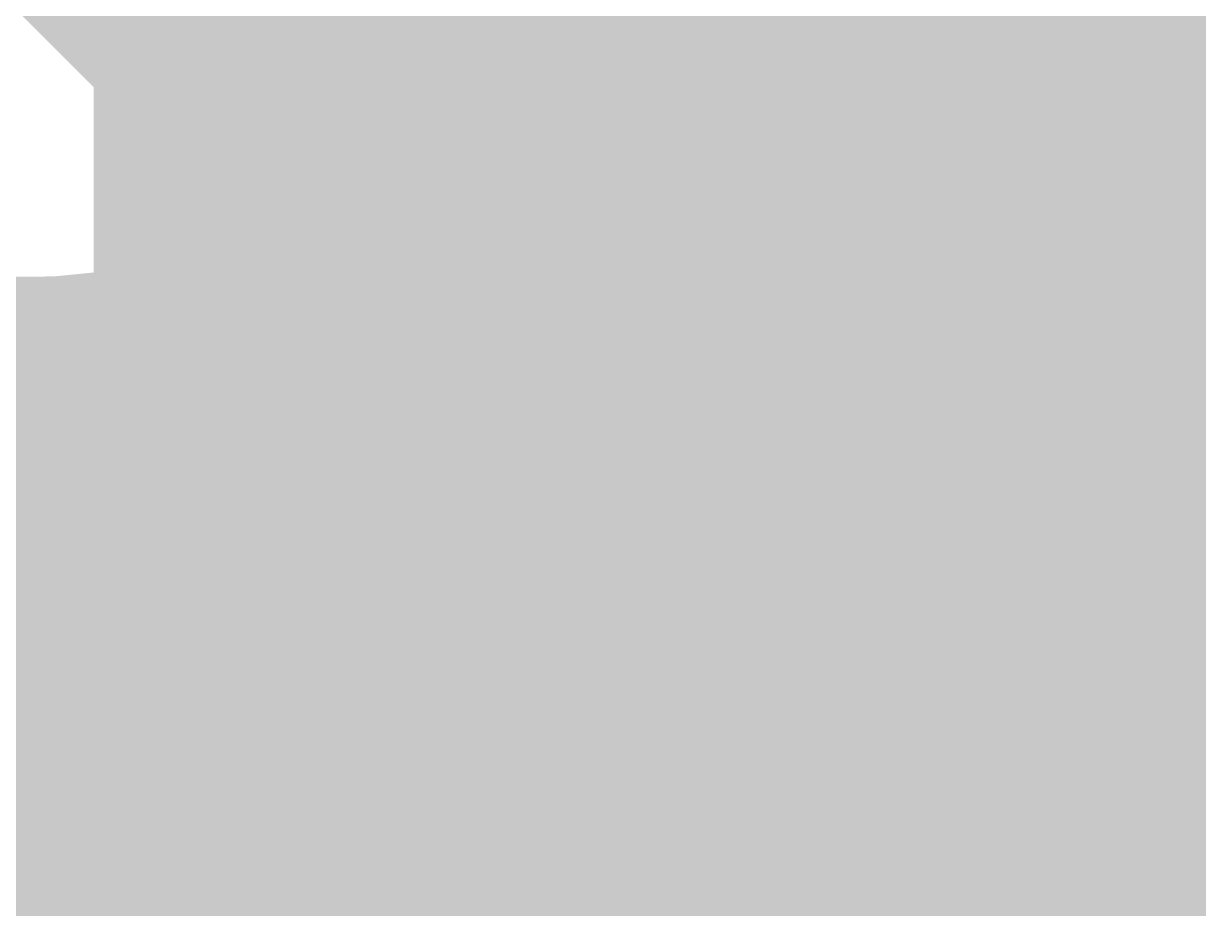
# Model space of a CAD drawing. Header units: inches. Extents: x -0.355 to 0.355, y -0.355 to 0.355.
# Drawn here: x -0.13976 to -0.10789, y 0.06161 to 0.08563 of the extents above; entities that cross this region are included whole.
import ezdxf

# ---------------------------------------------------------------- set-up
doc = ezdxf.new("R2010")
doc.units = ezdxf.units.IN
doc.header["$MEASUREMENT"] = 0
for name, color, linetype in [('BottomLayer', 5, 'Continuous'), ('BottomPaste', 16, 'Continuous'), ('BottomSolder', 6, 'Continuous'), ('Mechanical1', 6, 'Continuous'), ('Mechanical15', 56, 'Continuous'), ('TopLayer', 1, 'Continuous'), ('TopOverlay', 2, 'Continuous')]:
    doc.layers.add(name, color=color, linetype=linetype)

# ---------------------------------------------------------------- blocks, each defined once
blk = doc.blocks.new('BF83112DW7_D_7_F_4_B_4')
at = {"layer": 'BottomLayer'}
blk.add_hatch(color=5, dxfattribs=at).paths.add_polyline_path([(0.059056, 0.133858), (0.082678, 0.133858), (0.082678, 0.106299), (0.059056, 0.106299)])
at = {"layer": 'BottomPaste'}
blk.add_hatch(color=16, dxfattribs=at).paths.add_polyline_path([(0.059056, 0.133858), (0.082678, 0.133858), (0.082678, 0.106299), (0.059056, 0.106299)])
at = {"layer": 'BottomSolder'}
blk.add_hatch(color=6, dxfattribs=at).paths.add_polyline_path([(0.055056, 0.137858), (0.086678, 0.137858), (0.086678, 0.102299), (0.055056, 0.102299)])
at = {"layer": 'Mechanical15'}
blk.add_lwpolyline([(-0.088581, 0.116142, 0.003937, 0.003937, 0), (0.100395, 0.116142, 0.003937, 0.003937, 0)], format="xyseb", dxfattribs=at)
blk = doc.blocks.new('R0201_23')
at = {"layer": 'TopOverlay'}
for points in [[(-0.023425, 0.011434, 0.001969, 0.001969, 0), (-0.007874, 0.011434, 0.001969, 0.001969, 0)], [(-0.023425, -0.011434, 0.001969, 0.001969, 0), (-0.023425, 0.011434, 0.001969, 0.001969, 0)]]:
    blk.add_lwpolyline(points, format="xyseb", dxfattribs=at)
blk.add_lwpolyline([(-0.023917, 0.011434, 0.000984, 0.000984, 1), (-0.022933, 0.011434, 0.000984, 0.000984, 1)], format="xyseb", close=True, dxfattribs=at)
blk.add_lwpolyline([(-0.023917, 0.011434, 0.000984, 0.000984, 1), (-0.022933, 0.011434, 0.000984, 0.000984, 1)], format="xyseb", close=True, dxfattribs=at)

msp = doc.modelspace()

# ---------------------------------------------------------------- linework, layer by layer
at = {"layer": 'BottomLayer'}
for points in [[(-0.34252, 0.07874, 0.003937, 0.003937, -0.414214), (-0.07874, 0.34252, 0.003937, 0.003937, 0)], [(-0.34252, 0.074803, 0.003937, 0.003937, -0.414214), (-0.07874, 0.338583, 0.003937, 0.003937, 0)], [(0.264103, -0.07874, 0.003937, 0.003937, -6.854099), (0.264103, 0.07874, 0.003937, 0.003937, 0)], [(-0.264103, 0.074803, 0.003937, 0.003937, -0.864689), (0.275591, -0.003937, 0.003937, 0.003937, 0)], [(-0.241465, 0.068054, 0.003937, 0.003937, -0.864689), (0.251969, -0.003937, 0.003937, 0.003937, 0)], [(-0.139764, 0.088583, 0.003937, 0.003937, 0), (-0.122047, 0.070867, 0.003937, 0.003937, 0)], [(-0.122047, 0.070867, 0.003937, 0.003937, 0), (-0.120079, 0.070867, 0.003937, 0.003937, 0)], [(0.127175, -0.21752, 0.003937, 0.003937, -0.665504), (-0.244202, 0.062076, 0.003937, 0.003937, 0)]]:
    msp.add_lwpolyline(points, format="xyseb", dxfattribs=at)
for points in [[(-0.123032, 0.070867, 0.001969, 0.001969, 1), (-0.121063, 0.070867, 0.001969, 0.001969, 1)], [(-0.123032, 0.070867, 0.001969, 0.001969, 1), (-0.121063, 0.070867, 0.001969, 0.001969, 1)], [(-0.121063, 0.070867, 0.001969, 0.001969, 1), (-0.119095, 0.070867, 0.001969, 0.001969, 1)]]:
    msp.add_lwpolyline(points, format="xyseb", close=True, dxfattribs=at)
at = {"layer": 'Mechanical1'}
msp.add_lwpolyline([(-0.354365, 0.07878, 0.0005, 0.0005, -0.414214), (-0.078774, 0.35437, 0.0005, 0.0005, 0)], format="xyseb", dxfattribs=at)
at = {"layer": 'TopLayer'}
for points in [[(-0.122047, 0.094488, 0.003937, 0.003937, -0.513668), (-0.145459, 0.077712, 0.003937, 0.003937, 0)], [(-0.123443, 0.087595, 0.003937, 0.003937, 0), (-0.091535, 0.087595, 0.003937, 0.003937, 0)], [(-0.123616, 0.087201, 0.003937, 0.003937, 0), (-0.091535, 0.087201, 0.003937, 0.003937, 0)], [(-0.123799, 0.086807, 0.003937, 0.003937, 0), (-0.091535, 0.086807, 0.003937, 0.003937, 0)], [(-0.123994, 0.086413, 0.003937, 0.003937, 0), (-0.091535, 0.086413, 0.003937, 0.003937, 0)], [(-0.124202, 0.08602, 0.003937, 0.003937, 0), (-0.091535, 0.08602, 0.003937, 0.003937, 0)], [(-0.124423, 0.085626, 0.003937, 0.003937, 0), (-0.091535, 0.085626, 0.003937, 0.003937, 0)], [(-0.124657, 0.085232, 0.003937, 0.003937, 0), (-0.091535, 0.085232, 0.003937, 0.003937, 0)], [(-0.124906, 0.084839, 0.003937, 0.003937, 0), (-0.091535, 0.084839, 0.003937, 0.003937, 0)], [(-0.125169, 0.084445, 0.003937, 0.003937, 0), (-0.091535, 0.084445, 0.003937, 0.003937, 0)], [(-0.125448, 0.084051, 0.003937, 0.003937, 0), (-0.091535, 0.084051, 0.003937, 0.003937, 0)], [(-0.125743, 0.083657, 0.003937, 0.003937, 0), (-0.091535, 0.083657, 0.003937, 0.003937, 0)], [(-0.126057, 0.083264, 0.003937, 0.003937, 0), (-0.091535, 0.083264, 0.003937, 0.003937, 0)], [(-0.126389, 0.08287, 0.003937, 0.003937, 0), (-0.091535, 0.08287, 0.003937, 0.003937, 0)], [(-0.126741, 0.082476, 0.003937, 0.003937, 0), (-0.091535, 0.082476, 0.003937, 0.003937, 0)], [(-0.127116, 0.082083, 0.003937, 0.003937, 0), (-0.091535, 0.082083, 0.003937, 0.003937, 0)], [(-0.127514, 0.081689, 0.003937, 0.003937, 0), (-0.076739, 0.081689, 0.003937, 0.003937, 0)], [(-0.127939, 0.081295, 0.003937, 0.003937, 0), (-0.076345, 0.081295, 0.003937, 0.003937, 0)], [(-0.128394, 0.080902, 0.003937, 0.003937, 0), (-0.075951, 0.080902, 0.003937, 0.003937, 0)], [(-0.128881, 0.080508, 0.003937, 0.003937, 0), (-0.075557, 0.080508, 0.003937, 0.003937, 0)], [(-0.129407, 0.080114, 0.003937, 0.003937, 0), (-0.075164, 0.080114, 0.003937, 0.003937, 0)], [(-0.129977, 0.07972, 0.003937, 0.003937, 0), (-0.113189, 0.07972, 0.003937, 0.003937, 0)], [(-0.113189, 0.079724, 0.003937, 0.003937, 0), (-0.089567, 0.079724, 0.003937, 0.003937, 0)], [(-0.113189, 0.048228, 0.003937, 0.003937, 0), (-0.113189, 0.079724, 0.003937, 0.003937, 0)], [(-0.130598, 0.079327, 0.003937, 0.003937, 0), (-0.113189, 0.079327, 0.003937, 0.003937, 0)], [(-0.131284, 0.078933, 0.003937, 0.003937, 0), (-0.113189, 0.078933, 0.003937, 0.003937, 0)], [(-0.132049, 0.078539, 0.003937, 0.003937, 0), (-0.113189, 0.078539, 0.003937, 0.003937, 0)], [(-0.132923, 0.078146, 0.003937, 0.003937, 0), (-0.113189, 0.078146, 0.003937, 0.003937, 0)], [(-0.133952, 0.077752, 0.003937, 0.003937, 0), (-0.113189, 0.077752, 0.003937, 0.003937, 0)], [(-0.135243, 0.077358, 0.003937, 0.003937, 0), (-0.113189, 0.077358, 0.003937, 0.003937, 0)], [(-0.137156, 0.076965, 0.003937, 0.003937, 0), (-0.113189, 0.076965, 0.003937, 0.003937, 0)], [(-0.146426, 0.076571, 0.003937, 0.003937, 0), (-0.113189, 0.076571, 0.003937, 0.003937, 0)], [(-0.146801, 0.076177, 0.003937, 0.003937, 0), (-0.113189, 0.076177, 0.003937, 0.003937, 0)], [(-0.147199, 0.075784, 0.003937, 0.003937, 0), (-0.113189, 0.075784, 0.003937, 0.003937, 0)], [(-0.147624, 0.07539, 0.003937, 0.003937, 0), (-0.113189, 0.07539, 0.003937, 0.003937, 0)], [(-0.148079, 0.074996, 0.003937, 0.003937, 0), (-0.113189, 0.074996, 0.003937, 0.003937, 0)], [(-0.148566, 0.074602, 0.003937, 0.003937, 0), (-0.113189, 0.074602, 0.003937, 0.003937, 0)], [(-0.149092, 0.074209, 0.003937, 0.003937, 0), (-0.113189, 0.074209, 0.003937, 0.003937, 0)], [(-0.149662, 0.073815, 0.003937, 0.003937, 0), (-0.113189, 0.073815, 0.003937, 0.003937, 0)], [(-0.150283, 0.073421, 0.003937, 0.003937, 0), (-0.113189, 0.073421, 0.003937, 0.003937, 0)], [(-0.150969, 0.073028, 0.003937, 0.003937, 0), (-0.113189, 0.073028, 0.003937, 0.003937, 0)], [(-0.151734, 0.072634, 0.003937, 0.003937, 0), (-0.113189, 0.072634, 0.003937, 0.003937, 0)], [(-0.152608, 0.07224, 0.003937, 0.003937, 0), (-0.113189, 0.07224, 0.003937, 0.003937, 0)], [(-0.153637, 0.071846, 0.003937, 0.003937, 0), (-0.113189, 0.071846, 0.003937, 0.003937, 0)], [(-0.154928, 0.071453, 0.003937, 0.003937, 0), (-0.113189, 0.071453, 0.003937, 0.003937, 0)], [(-0.156841, 0.071059, 0.003937, 0.003937, 0), (-0.113189, 0.071059, 0.003937, 0.003937, 0)], [(-0.273454, 0.070665, 0.003937, 0.003937, 0), (-0.113189, 0.070665, 0.003937, 0.003937, 0)], [(-0.273454, 0.070272, 0.003937, 0.003937, 0), (-0.113189, 0.070272, 0.003937, 0.003937, 0)], [(-0.273454, 0.069878, 0.003937, 0.003937, 0), (-0.113189, 0.069878, 0.003937, 0.003937, 0)], [(-0.273454, 0.069484, 0.003937, 0.003937, 0), (-0.113189, 0.069484, 0.003937, 0.003937, 0)], [(-0.273454, 0.069091, 0.003937, 0.003937, 0), (-0.113189, 0.069091, 0.003937, 0.003937, 0)], [(-0.273454, 0.068697, 0.003937, 0.003937, 0), (-0.113189, 0.068697, 0.003937, 0.003937, 0)], [(-0.273454, 0.068303, 0.003937, 0.003937, 0), (-0.113189, 0.068303, 0.003937, 0.003937, 0)], [(-0.273454, 0.067909, 0.003937, 0.003937, 0), (-0.113189, 0.067909, 0.003937, 0.003937, 0)], [(-0.273454, 0.067516, 0.003937, 0.003937, 0), (-0.113189, 0.067516, 0.003937, 0.003937, 0)], [(-0.273454, 0.067122, 0.003937, 0.003937, 0), (-0.113189, 0.067122, 0.003937, 0.003937, 0)], [(-0.273454, 0.066728, 0.003937, 0.003937, 0), (-0.113189, 0.066728, 0.003937, 0.003937, 0)], [(-0.273454, 0.066335, 0.003937, 0.003937, 0), (-0.113189, 0.066335, 0.003937, 0.003937, 0)], [(-0.273454, 0.065941, 0.003937, 0.003937, 0), (-0.113189, 0.065941, 0.003937, 0.003937, 0)], [(-0.273454, 0.065547, 0.003937, 0.003937, 0), (-0.113189, 0.065547, 0.003937, 0.003937, 0)], [(-0.273454, 0.065154, 0.003937, 0.003937, 0), (-0.113189, 0.065154, 0.003937, 0.003937, 0)], [(-0.273454, 0.06476, 0.003937, 0.003937, 0), (-0.113189, 0.06476, 0.003937, 0.003937, 0)], [(-0.273454, 0.064366, 0.003937, 0.003937, 0), (-0.113189, 0.064366, 0.003937, 0.003937, 0)], [(-0.273454, 0.063973, 0.003937, 0.003937, 0), (-0.113189, 0.063973, 0.003937, 0.003937, 0)], [(-0.273454, 0.063579, 0.003937, 0.003937, 0), (-0.113189, 0.063579, 0.003937, 0.003937, 0)], [(-0.273454, 0.063185, 0.003937, 0.003937, 0), (-0.113189, 0.063185, 0.003937, 0.003937, 0)], [(-0.273454, 0.062791, 0.003937, 0.003937, 0), (-0.113189, 0.062791, 0.003937, 0.003937, 0)], [(-0.273454, 0.062398, 0.003937, 0.003937, 0), (-0.113189, 0.062398, 0.003937, 0.003937, 0)], [(-0.273454, 0.062004, 0.003937, 0.003937, 0), (-0.113189, 0.062004, 0.003937, 0.003937, 0)], [(-0.273454, 0.06161, 0.003937, 0.003937, 0), (-0.113189, 0.06161, 0.003937, 0.003937, 0)], [(-0.273454, 0.061217, 0.003937, 0.003937, 0), (-0.113189, 0.061217, 0.003937, 0.003937, 0)], [(-0.273454, 0.060823, 0.003937, 0.003937, 0), (-0.113189, 0.060823, 0.003937, 0.003937, 0)], [(-0.273454, 0.060429, 0.003937, 0.003937, 0), (-0.113189, 0.060429, 0.003937, 0.003937, 0)], [(-0.273454, 0.060035, 0.003937, 0.003937, 0), (-0.113189, 0.060035, 0.003937, 0.003937, 0)]]:
    msp.add_lwpolyline(points, format="xyseb", dxfattribs=at)
for points in [[(-0.1246, 0.087201, 0.001969, 0.001969, 1), (-0.122631, 0.087201, 0.001969, 0.001969, 1)], [(-0.124783, 0.086807, 0.001969, 0.001969, 1), (-0.122815, 0.086807, 0.001969, 0.001969, 1)], [(-0.124979, 0.086413, 0.001969, 0.001969, 1), (-0.12301, 0.086413, 0.001969, 0.001969, 1)], [(-0.125187, 0.08602, 0.001969, 0.001969, 1), (-0.123218, 0.08602, 0.001969, 0.001969, 1)], [(-0.125407, 0.085626, 0.001969, 0.001969, 1), (-0.123439, 0.085626, 0.001969, 0.001969, 1)], [(-0.125642, 0.085232, 0.001969, 0.001969, 1), (-0.123673, 0.085232, 0.001969, 0.001969, 1)], [(-0.12589, 0.084839, 0.001969, 0.001969, 1), (-0.123922, 0.084839, 0.001969, 0.001969, 1)], [(-0.126153, 0.084445, 0.001969, 0.001969, 1), (-0.124185, 0.084445, 0.001969, 0.001969, 1)], [(-0.126432, 0.084051, 0.001969, 0.001969, 1), (-0.124464, 0.084051, 0.001969, 0.001969, 1)], [(-0.126728, 0.083657, 0.001969, 0.001969, 1), (-0.124759, 0.083657, 0.001969, 0.001969, 1)], [(-0.127041, 0.083264, 0.001969, 0.001969, 1), (-0.125072, 0.083264, 0.001969, 0.001969, 1)], [(-0.127373, 0.08287, 0.001969, 0.001969, 1), (-0.125405, 0.08287, 0.001969, 0.001969, 1)], [(-0.127725, 0.082476, 0.001969, 0.001969, 1), (-0.125757, 0.082476, 0.001969, 0.001969, 1)], [(-0.1281, 0.082083, 0.001969, 0.001969, 1), (-0.126131, 0.082083, 0.001969, 0.001969, 1)], [(-0.128498, 0.081689, 0.001969, 0.001969, 1), (-0.12653, 0.081689, 0.001969, 0.001969, 1)], [(-0.128923, 0.081295, 0.001969, 0.001969, 1), (-0.126955, 0.081295, 0.001969, 0.001969, 1)], [(-0.129378, 0.080902, 0.001969, 0.001969, 1), (-0.12741, 0.080902, 0.001969, 0.001969, 1)], [(-0.129866, 0.080508, 0.001969, 0.001969, 1), (-0.127897, 0.080508, 0.001969, 0.001969, 1)], [(-0.130391, 0.080114, 0.001969, 0.001969, 1), (-0.128423, 0.080114, 0.001969, 0.001969, 1)], [(-0.130961, 0.07972, 0.001969, 0.001969, 1), (-0.128992, 0.07972, 0.001969, 0.001969, 1)], [(-0.114173, 0.079724, 0.001969, 0.001969, 1), (-0.112205, 0.079724, 0.001969, 0.001969, 1)], [(-0.114173, 0.079724, 0.001969, 0.001969, 1), (-0.112205, 0.079724, 0.001969, 0.001969, 1)], [(-0.114173, 0.07972, 0.001969, 0.001969, 1), (-0.112205, 0.07972, 0.001969, 0.001969, 1)], [(-0.131582, 0.079327, 0.001969, 0.001969, 1), (-0.129614, 0.079327, 0.001969, 0.001969, 1)], [(-0.114173, 0.079327, 0.001969, 0.001969, 1), (-0.112205, 0.079327, 0.001969, 0.001969, 1)], [(-0.132268, 0.078933, 0.001969, 0.001969, 1), (-0.130299, 0.078933, 0.001969, 0.001969, 1)], [(-0.114173, 0.078933, 0.001969, 0.001969, 1), (-0.112205, 0.078933, 0.001969, 0.001969, 1)], [(-0.133034, 0.078539, 0.001969, 0.001969, 1), (-0.131065, 0.078539, 0.001969, 0.001969, 1)], [(-0.114173, 0.078539, 0.001969, 0.001969, 1), (-0.112205, 0.078539, 0.001969, 0.001969, 1)], [(-0.133907, 0.078146, 0.001969, 0.001969, 1), (-0.131939, 0.078146, 0.001969, 0.001969, 1)], [(-0.114173, 0.078146, 0.001969, 0.001969, 1), (-0.112205, 0.078146, 0.001969, 0.001969, 1)], [(-0.134936, 0.077752, 0.001969, 0.001969, 1), (-0.132968, 0.077752, 0.001969, 0.001969, 1)], [(-0.114173, 0.077752, 0.001969, 0.001969, 1), (-0.112205, 0.077752, 0.001969, 0.001969, 1)], [(-0.136227, 0.077358, 0.001969, 0.001969, 1), (-0.134258, 0.077358, 0.001969, 0.001969, 1)], [(-0.114173, 0.077358, 0.001969, 0.001969, 1), (-0.112205, 0.077358, 0.001969, 0.001969, 1)], [(-0.138141, 0.076965, 0.001969, 0.001969, 1), (-0.136172, 0.076965, 0.001969, 0.001969, 1)], [(-0.114173, 0.076965, 0.001969, 0.001969, 1), (-0.112205, 0.076965, 0.001969, 0.001969, 1)], [(-0.114173, 0.076571, 0.001969, 0.001969, 1), (-0.112205, 0.076571, 0.001969, 0.001969, 1)], [(-0.114173, 0.076177, 0.001969, 0.001969, 1), (-0.112205, 0.076177, 0.001969, 0.001969, 1)], [(-0.114173, 0.075784, 0.001969, 0.001969, 1), (-0.112205, 0.075784, 0.001969, 0.001969, 1)], [(-0.114173, 0.07539, 0.001969, 0.001969, 1), (-0.112205, 0.07539, 0.001969, 0.001969, 1)], [(-0.114173, 0.074996, 0.001969, 0.001969, 1), (-0.112205, 0.074996, 0.001969, 0.001969, 1)], [(-0.114173, 0.074602, 0.001969, 0.001969, 1), (-0.112205, 0.074602, 0.001969, 0.001969, 1)], [(-0.114173, 0.074209, 0.001969, 0.001969, 1), (-0.112205, 0.074209, 0.001969, 0.001969, 1)], [(-0.114173, 0.073815, 0.001969, 0.001969, 1), (-0.112205, 0.073815, 0.001969, 0.001969, 1)], [(-0.114173, 0.073421, 0.001969, 0.001969, 1), (-0.112205, 0.073421, 0.001969, 0.001969, 1)], [(-0.114173, 0.073028, 0.001969, 0.001969, 1), (-0.112205, 0.073028, 0.001969, 0.001969, 1)], [(-0.114173, 0.072634, 0.001969, 0.001969, 1), (-0.112205, 0.072634, 0.001969, 0.001969, 1)], [(-0.114173, 0.07224, 0.001969, 0.001969, 1), (-0.112205, 0.07224, 0.001969, 0.001969, 1)], [(-0.114173, 0.071846, 0.001969, 0.001969, 1), (-0.112205, 0.071846, 0.001969, 0.001969, 1)], [(-0.114173, 0.071453, 0.001969, 0.001969, 1), (-0.112205, 0.071453, 0.001969, 0.001969, 1)], [(-0.114173, 0.071059, 0.001969, 0.001969, 1), (-0.112205, 0.071059, 0.001969, 0.001969, 1)], [(-0.114173, 0.070665, 0.001969, 0.001969, 1), (-0.112205, 0.070665, 0.001969, 0.001969, 1)], [(-0.114173, 0.070272, 0.001969, 0.001969, 1), (-0.112205, 0.070272, 0.001969, 0.001969, 1)], [(-0.114173, 0.069878, 0.001969, 0.001969, 1), (-0.112205, 0.069878, 0.001969, 0.001969, 1)], [(-0.114173, 0.069484, 0.001969, 0.001969, 1), (-0.112205, 0.069484, 0.001969, 0.001969, 1)], [(-0.114173, 0.069091, 0.001969, 0.001969, 1), (-0.112205, 0.069091, 0.001969, 0.001969, 1)], [(-0.114173, 0.068697, 0.001969, 0.001969, 1), (-0.112205, 0.068697, 0.001969, 0.001969, 1)], [(-0.114173, 0.068303, 0.001969, 0.001969, 1), (-0.112205, 0.068303, 0.001969, 0.001969, 1)], [(-0.114173, 0.067909, 0.001969, 0.001969, 1), (-0.112205, 0.067909, 0.001969, 0.001969, 1)], [(-0.114173, 0.067516, 0.001969, 0.001969, 1), (-0.112205, 0.067516, 0.001969, 0.001969, 1)], [(-0.114173, 0.067122, 0.001969, 0.001969, 1), (-0.112205, 0.067122, 0.001969, 0.001969, 1)], [(-0.114173, 0.066728, 0.001969, 0.001969, 1), (-0.112205, 0.066728, 0.001969, 0.001969, 1)], [(-0.114173, 0.066335, 0.001969, 0.001969, 1), (-0.112205, 0.066335, 0.001969, 0.001969, 1)], [(-0.114173, 0.065941, 0.001969, 0.001969, 1), (-0.112205, 0.065941, 0.001969, 0.001969, 1)], [(-0.114173, 0.065547, 0.001969, 0.001969, 1), (-0.112205, 0.065547, 0.001969, 0.001969, 1)], [(-0.114173, 0.065154, 0.001969, 0.001969, 1), (-0.112205, 0.065154, 0.001969, 0.001969, 1)], [(-0.114173, 0.06476, 0.001969, 0.001969, 1), (-0.112205, 0.06476, 0.001969, 0.001969, 1)], [(-0.114173, 0.064366, 0.001969, 0.001969, 1), (-0.112205, 0.064366, 0.001969, 0.001969, 1)], [(-0.114173, 0.063973, 0.001969, 0.001969, 1), (-0.112205, 0.063973, 0.001969, 0.001969, 1)], [(-0.114173, 0.063579, 0.001969, 0.001969, 1), (-0.112205, 0.063579, 0.001969, 0.001969, 1)], [(-0.114173, 0.063185, 0.001969, 0.001969, 1), (-0.112205, 0.063185, 0.001969, 0.001969, 1)], [(-0.114173, 0.062791, 0.001969, 0.001969, 1), (-0.112205, 0.062791, 0.001969, 0.001969, 1)], [(-0.114173, 0.062398, 0.001969, 0.001969, 1), (-0.112205, 0.062398, 0.001969, 0.001969, 1)], [(-0.114173, 0.062004, 0.001969, 0.001969, 1), (-0.112205, 0.062004, 0.001969, 0.001969, 1)], [(-0.114173, 0.06161, 0.001969, 0.001969, 1), (-0.112205, 0.06161, 0.001969, 0.001969, 1)], [(-0.114173, 0.061217, 0.001969, 0.001969, 1), (-0.112205, 0.061217, 0.001969, 0.001969, 1)], [(-0.114173, 0.060823, 0.001969, 0.001969, 1), (-0.112205, 0.060823, 0.001969, 0.001969, 1)], [(-0.114173, 0.060429, 0.001969, 0.001969, 1), (-0.112205, 0.060429, 0.001969, 0.001969, 1)], [(-0.114173, 0.060035, 0.001969, 0.001969, 1), (-0.112205, 0.060035, 0.001969, 0.001969, 1)]]:
    msp.add_lwpolyline(points, format="xyseb", close=True, dxfattribs=at)
at = {"layer": 'TopOverlay'}
msp.add_lwpolyline([(0.255906, 0, 0.005118, 0.005118, 1), (-0.255906, 0, 0.005118, 0.005118, 1)], format="xyseb", close=True, dxfattribs=at)

# ---------------------------------------------------------------- block references
at = {"rotation": 90}
msp.add_blockref('BF83112DW7_D_7_F_4_B_4', (0, 0), dxfattribs=at)
msp.add_blockref('R0201_23', (-0.08563, 0.063976))

doc.saveas('drawing.dxf')
